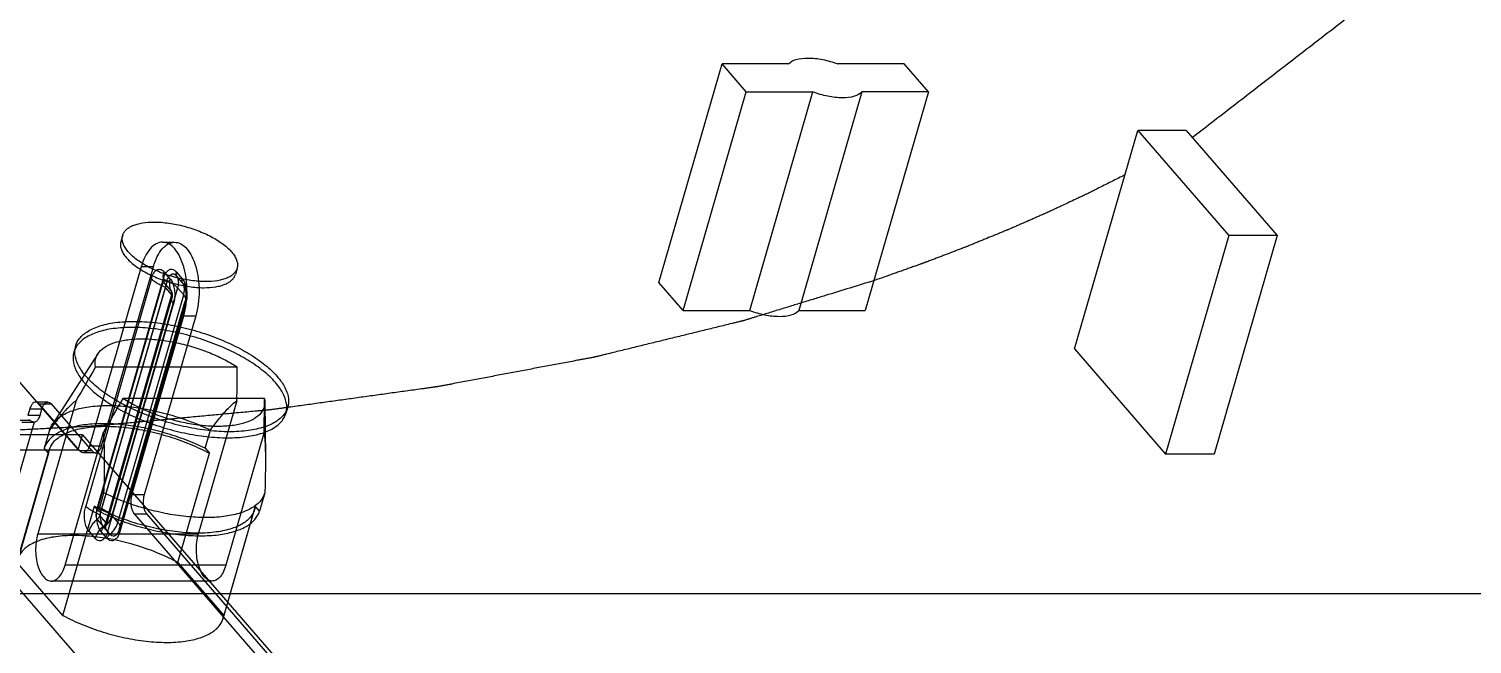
# Model space of a CAD drawing. Header units: millimetres. Extents: x -1 to 407, y -1 to 283.
# Drawn here: x 208.72 to 213.87, y 181.52 to 183.71 of the extents above; entities that cross this region are included whole.
import ezdxf

# ---------------------------------------------------------------- set-up
doc = ezdxf.new("R2010")
doc.units = ezdxf.units.MM
doc.header["$LTSCALE"] = 23.1
doc.layers.get('0').update_dxf_attribs({"linetype": 'CONTINUOUS'})
for name, color, linetype in [('001-PCB', 7, 'CONTINUOUS'), ('_404834', 7, 'CONTINUOUS'), ('_439954', 7, 'CONTINUOUS')]:
    doc.layers.add(name, color=color, linetype=linetype)

msp = doc.modelspace()

# ---------------------------------------------------------------- linework, layer by layer
at = {"color": 6, "linetype": 'Continuous'}
for p, q in [((209.1937, 182.9492), (209.237, 182.9492)), ((209.118, 182.8617), (208.9336, 182.223)), ((208.9769, 182.223), (209.1613, 182.8617)), ((209.1613, 182.8617), (209.118, 182.8617)), ((209.1543, 182.8198), (208.9199, 182.0079)), ((208.9632, 182.0079), (209.1976, 182.8198)), ((209.2101, 182.8115), (208.9758, 181.9996)), ((209.2211, 182.819), (209.1995, 182.844)), ((209.2428, 182.844), (209.2644, 182.819)), ((209.2657, 182.8046), (209.244, 182.8296)), ((209.192, 182.7949), (208.9576, 181.983)), ((208.9702, 181.9748), (209.2046, 182.7867)), ((209.2262, 182.7617), (208.9918, 181.9498)), ((208.9942, 181.9428), (209.2286, 182.7547)), ((209.2479, 182.7867), (209.0135, 181.9748)), ((209.0351, 181.9498), (209.2695, 182.7617)), ((209.2249, 182.776), (209.2033, 182.801)), ((209.2046, 182.7867), (209.2262, 182.7617)), ((209.2695, 182.7617), (209.2479, 182.7867)), ((208.9917, 181.9375), (209.2261, 182.7494)), ((208.9936, 181.9415), (209.228, 182.7534)), ((208.9988, 181.9167), (209.2332, 182.7286)), ((209.0398, 181.9236), (209.2741, 182.7355)), ((209.0404, 181.925), (209.2748, 182.7369)), ((209.2765, 182.7286), (209.0421, 181.9167)), ((209.0422, 181.929), (209.2766, 182.7409)), ((208.5085, 182.6518), (208.8928, 182.208)), ((209.0851, 182.048), (209.2695, 182.6867)), ((209.3128, 182.6867), (209.1284, 182.048)), ((209.2695, 182.6867), (209.3128, 182.6867)), ((208.9634, 182.551), (208.8001, 182.2983)), ((208.8842, 182.5791), (208.878, 182.5575)), ((208.9551, 182.5045), (209.46, 182.5045)), ((208.7202, 182.3539), (208.714, 182.3322)), ((208.7635, 182.3539), (208.7202, 182.3539)), ((208.7852, 182.3789), (208.7419, 182.3789)), ((208.886, 182.3844), (208.7488, 181.9091)), ((208.8994, 182.2047), (208.7544, 182.3722)), ((208.7544, 182.3722), (208.7977, 182.3722)), ((208.7573, 182.3322), (208.7635, 182.3539)), ((208.9427, 182.2047), (208.7977, 182.3722)), ((209.5575, 182.392), (209.0525, 182.392)), ((209.3225, 181.9091), (209.4598, 182.3844)), ((209.5588, 182.3791), (209.5611, 182.1821)), ((209.6408, 182.3607), (209.6346, 182.3391)), ((208.7356, 182.3072), (208.4433, 181.2947)), ((208.675, 182.3139), (208.7204, 182.3139)), ((208.6923, 182.3072), (208.7356, 182.3072)), ((208.714, 182.3322), (208.7573, 182.3322)), ((208.7204, 182.3139), (208.7174, 182.3161)), ((208.2048, 182.2621), (208.9084, 181.4496)), ((208.9084, 182.2621), (208.2048, 182.2621)), ((208.7911, 182.2789), (208.7723, 182.214)), ((208.8462, 181.7966), (208.9834, 182.2719)), ((208.8928, 182.208), (208.9084, 182.2621)), ((208.9084, 182.2621), (209.6121, 181.4496)), ((209.346, 182.214), (209.3648, 182.2789)), ((209.5572, 182.2719), (209.42, 181.7966)), ((208.5139, 182.208), (208.8928, 182.208)), ((208.7877, 182.1962), (208.6752, 181.8065)), ((208.6775, 181.8179), (208.79, 182.2076)), ((208.7877, 182.1962), (208.7723, 182.214)), ((208.9427, 182.2047), (208.8994, 182.2047)), ((208.9552, 182.198), (208.9119, 182.198)), ((208.9336, 182.223), (208.9769, 182.223)), ((209.2489, 181.8065), (209.3614, 182.1962)), ((209.346, 182.214), (209.3614, 182.1962)), ((208.9665, 181.9897), (208.9852, 182.0547)), ((209.1284, 182.048), (209.0851, 182.048)), ((209.559, 182.0547), (209.5402, 181.9897)), ((208.8386, 181.6178), (208.9511, 182.0075)), ((208.9665, 181.9897), (208.9511, 182.0075)), ((209.4101, 181.6064), (209.5226, 181.9961)), ((209.5249, 182.0075), (209.4124, 181.6178)), ((209.5402, 181.9897), (209.5249, 182.0075)), ((208.9606, 181.9605), (208.9823, 181.9355)), ((208.9918, 181.9498), (208.9702, 181.9748)), ((208.9849, 181.9318), (209.0065, 181.9068)), ((209.0135, 181.9748), (209.0351, 181.9498)), ((209.9235, 181.0222), (209.0943, 181.9797)), ((209.0943, 181.9797), (209.1376, 181.9797)), ((209.9668, 181.0222), (209.1376, 181.9797)), ((208.7488, 181.9091), (209.3225, 181.9091)), ((208.932, 181.9175), (208.9537, 181.8925)), ((208.997, 181.8925), (208.9753, 181.9175)), ((208.8386, 181.6178), (208.6752, 181.8065)), ((209.42, 181.7966), (208.8462, 181.7966)), ((209.2489, 181.8065), (209.4124, 181.6178)), ((209.3713, 181.7404), (208.7975, 181.7404))]:
    msp.add_line(p, q, dxfattribs=at)
msp.add_lwpolyline([(208.9918, 181.9373), (208.9914, 181.9364), (208.9914, 181.9364), (208.9917, 181.9375)], dxfattribs=at)
for centre, radius, start, end in [((209.2046, 182.7617), 0.025, 343.8178, 30.0289), ((209.2046, 182.7617), 0.075, 343.8178, 30.0289), ((247.3974, 160.3206), 44.384, 150.01207, 150.19089), ((181.6248, 182.5101), 27.8352, 359.74124, 359.98843), ((246.0676, 161.0287), 42.7377, 150.00862, 150.19433), ((180.6322, 182.4002), 28.9252, 359.7459, 359.98377), ((208.9702, 181.9498), 0.075, 329.9971, 343.8986)]:
    msp.add_arc(centre, radius, start, end, dxfattribs=at)
for points, knots in [([(209.2695, 182.6867), (209.2735, 182.7005), (209.2794, 182.7296), (209.2822, 182.7743), (209.2793, 182.8189), (209.271, 182.8604), (209.2577, 182.8964), (209.2402, 182.9248), (209.219, 182.9439), (209.1944, 182.9514), (209.1694, 182.9446), (209.1479, 182.9255), (209.13, 182.897), (209.1216, 182.8742), (209.118, 182.8617)], [0, 0, 0, 0, 0.102253, 0.209853, 0.317041, 0.418204, 0.509773, 0.588057, 0.652718, 0.708057, 0.763259, 0.828366, 0.907619, 1, 1, 1, 1]), ([(209.1613, 182.8617), (209.1649, 182.8741), (209.1733, 182.8968), (209.1909, 182.9252), (209.2122, 182.9442), (209.2369, 182.9514), (209.2616, 182.9444), (209.2829, 182.9255), (209.3005, 182.8974), (209.314, 182.8615), (209.3225, 182.8198), (209.3255, 182.7749), (209.3227, 182.7299), (209.3168, 182.7006), (209.3128, 182.6867)], [0, 0, 0, 0, 0.092066, 0.170694, 0.235368, 0.290333, 0.345478, 0.409811, 0.487603, 0.578848, 0.680489, 0.788721, 0.897362, 1, 1, 1, 1]), ([(209.1543, 182.8198), (209.1559, 182.8253), (209.1597, 182.8352), (209.1681, 182.8471), (209.1788, 182.8536), (209.1908, 182.8522), (209.1968, 182.847), (209.1995, 182.844)], [0, 0, 0, 0, 0.265761, 0.482512, 0.655126, 0.813504, 1, 1, 1, 1]), ([(209.1543, 182.8198), (209.1571, 182.8165), (209.1642, 182.8101), (209.177, 182.8018), (209.1867, 182.7971), (209.192, 182.7949)], [0, 0, 0, 0, 0.28777, 0.624503, 1, 1, 1, 1]), ([(209.2033, 182.801), (209.2009, 182.805), (209.1974, 182.8139), (209.1962, 182.8288), (209.198, 182.8389), (209.1995, 182.844)], [0, 0, 0, 0, 0.311911, 0.642813, 1, 1, 1, 1]), ([(209.1976, 182.8198), (209.1992, 182.8253), (209.203, 182.8353), (209.2115, 182.8471), (209.2223, 182.8537), (209.2343, 182.8522), (209.2401, 182.847), (209.2428, 182.844)], [0, 0, 0, 0, 0.266314, 0.484342, 0.658043, 0.816388, 1, 1, 1, 1]), ([(209.2101, 182.8115), (209.2084, 182.8122), (209.2052, 182.8138), (209.2009, 182.8165), (209.1985, 182.8186), (209.1976, 182.8198)], [0, 0, 0, 0, 0.372164, 0.709293, 1, 1, 1, 1]), ([(209.2101, 182.8115), (209.2114, 182.8157), (209.2143, 182.8232), (209.2206, 182.832), (209.2285, 182.8368), (209.2375, 182.8359), (209.242, 182.832), (209.244, 182.8296)], [0, 0, 0, 0, 0.270559, 0.484399, 0.653537, 0.810208, 1, 1, 1, 1]), ([(209.2479, 182.7867), (209.245, 182.79), (209.2379, 182.7964), (209.2251, 182.8046), (209.2154, 182.8093), (209.2101, 182.8115)], [0, 0, 0, 0, 0.289332, 0.62681, 1, 1, 1, 1]), ([(209.2211, 182.819), (209.2197, 182.8139), (209.2179, 182.8039), (209.219, 182.789), (209.2226, 182.78), (209.2249, 182.776)], [0, 0, 0, 0, 0.353987, 0.685098, 1, 1, 1, 1]), ([(209.2211, 182.819), (209.2245, 182.8151), (209.2301, 182.8052), (209.2355, 182.7881), (209.238, 182.7685), (209.2375, 182.7482), (209.235, 182.7349), (209.2332, 182.7286)], [0, 0, 0, 0, 0.163304, 0.357047, 0.570769, 0.790178, 1, 1, 1, 1]), ([(209.2428, 182.844), (209.2423, 182.8423), (209.2417, 182.8388), (209.2421, 182.8339), (209.2433, 182.8309), (209.244, 182.8296)], [0, 0, 0, 0, 0.360705, 0.697725, 1, 1, 1, 1]), ([(209.244, 182.8296), (209.2464, 182.8257), (209.2499, 182.8167), (209.2511, 182.8018), (209.2493, 182.7917), (209.2479, 182.7867)], [0, 0, 0, 0, 0.312844, 0.644317, 1, 1, 1, 1]), ([(209.2657, 182.8046), (209.2649, 182.806), (209.2637, 182.809), (209.2633, 182.8139), (209.2639, 182.8173), (209.2644, 182.819)], [0, 0, 0, 0, 0.311907, 0.642811, 1, 1, 1, 1]), ([(209.2644, 182.819), (209.2678, 182.8151), (209.2735, 182.8052), (209.2788, 182.7878), (209.2813, 182.7681), (209.2808, 182.748), (209.2783, 182.7348), (209.2765, 182.7286)], [0, 0, 0, 0, 0.163738, 0.359216, 0.57506, 0.794227, 1, 1, 1, 1]), ([(209.2033, 182.801), (209.2025, 182.8019), (209.2005, 182.8035), (209.1966, 182.8029), (209.1937, 182.7996), (209.1925, 182.7967), (209.192, 182.7949)], [0, 0, 0, 0, 0.227127, 0.420496, 0.663483, 1, 1, 1, 1]), ([(209.192, 182.7949), (209.1937, 182.7942), (209.197, 182.7927), (209.2012, 182.7899), (209.2036, 182.7878), (209.2046, 182.7867)], [0, 0, 0, 0, 0.3732, 0.710673, 1, 1, 1, 1]), ([(209.2046, 182.7867), (209.205, 182.7884), (209.2056, 182.7917), (209.2052, 182.7967), (209.2041, 182.7997), (209.2033, 182.801)], [0, 0, 0, 0, 0.355679, 0.687147, 1, 1, 1, 1]), ([(209.2249, 182.776), (209.2257, 182.7747), (209.2269, 182.7717), (209.2273, 182.7667), (209.2267, 182.7634), (209.2262, 182.7617)], [0, 0, 0, 0, 0.311912, 0.642814, 1, 1, 1, 1]), ([(209.228, 182.7534), (209.2285, 182.7554), (209.2292, 182.7596), (209.229, 182.7658), (209.2277, 182.7715), (209.226, 182.7748), (209.2249, 182.776)], [0, 0, 0, 0, 0.260487, 0.536429, 0.792428, 1, 1, 1, 1]), ([(209.2261, 182.7494), (209.2265, 182.7509), (209.2273, 182.7545), (209.2275, 182.7612), (209.2282, 182.7655), (209.2251, 182.7761), (209.2262, 182.7742)], [0, 0, 0, 0, 0.181244, 0.451923, 0.73493, 1, 1, 1, 1]), ([(209.2262, 182.7617), (209.227, 182.7608), (209.2288, 182.7584), (209.2289, 182.7549), (209.228, 182.7534)], [0, 0, 0, 0, 0.402977, 1, 1, 1, 1]), ([(209.2657, 182.8046), (209.2682, 182.8017), (209.2725, 182.7943), (209.2765, 182.7813), (209.2784, 182.7666), (209.2779, 182.7515), (209.2761, 182.7416), (209.2748, 182.7369)], [0, 0, 0, 0, 0.164142, 0.359277, 0.573958, 0.79282, 1, 1, 1, 1]), ([(209.2695, 182.7617), (209.271, 182.7667), (209.2727, 182.7767), (209.2716, 182.7916), (209.268, 182.8006), (209.2657, 182.8046)], [0, 0, 0, 0, 0.353986, 0.685096, 1, 1, 1, 1]), ([(209.2748, 182.7369), (209.2762, 182.739), (209.278, 182.7446), (209.2756, 182.7537), (209.2719, 182.759), (209.2695, 182.7617)], [0, 0, 0, 0, 0.287661, 0.60527, 1, 1, 1, 1]), ([(209.2696, 182.7991), (209.27, 182.7983), (209.2723, 182.7938), (209.2756, 182.7838), (209.2778, 182.7684), (209.2776, 182.7517), (209.2756, 182.7406), (209.2741, 182.7355)], [0, 0, 0, 0, 0.04152, 0.232181, 0.484272, 0.756144, 1, 1, 1, 1]), ([(209.228, 182.7534), (209.2265, 182.7512), (209.2247, 182.7457), (209.2271, 182.7367), (209.2309, 182.7313), (209.2332, 182.7286)], [0, 0, 0, 0, 0.28672, 0.603588, 1, 1, 1, 1]), ([(209.2765, 182.7286), (209.2757, 182.7295), (209.2739, 182.7319), (209.2738, 182.7354), (209.2748, 182.7369)], [0, 0, 0, 0, 0.408174, 1, 1, 1, 1]), ([(209.433, 182.273), (209.4081, 182.273), (209.3565, 182.2762), (209.2785, 182.289), (209.1999, 182.3094), (209.1241, 182.3365), (209.054, 182.3691), (208.9927, 182.4061), (208.9426, 182.4457), (208.906, 182.4864), (208.884, 182.5272), (208.8786, 182.5676), (208.8931, 182.6042), (208.9248, 182.6324), (208.9701, 182.6524), (209.0273, 182.6644), (209.0695, 182.6668), (209.092, 182.6668)], [0, 0, 0, 0, 0.081336, 0.168196, 0.257507, 0.345603, 0.430591, 0.509203, 0.578801, 0.637966, 0.686839, 0.727899, 0.766717, 0.810004, 0.862841, 0.926441, 1, 1, 1, 1]), ([(209.092, 182.6668), (209.1169, 182.6668), (209.1685, 182.6636), (209.2465, 182.6508), (209.3251, 182.6304), (209.4009, 182.6034), (209.471, 182.5707), (209.5324, 182.5338), (209.5824, 182.4941), (209.619, 182.4534), (209.6411, 182.4127), (209.6464, 182.3722), (209.6319, 182.3356), (209.6002, 182.3074), (209.555, 182.2874), (209.4977, 182.2754), (209.4556, 182.273), (209.433, 182.273)], [0, 0, 0, 0, 0.081336, 0.168196, 0.257507, 0.345603, 0.430591, 0.509203, 0.578801, 0.637966, 0.686839, 0.727899, 0.766717, 0.810004, 0.862841, 0.926441, 1, 1, 1, 1]), ([(209.0858, 182.6451), (209.0633, 182.6451), (209.0214, 182.6428), (208.9643, 182.6309), (208.9192, 182.6111), (208.8873, 182.5831), (208.8725, 182.5467), (208.8775, 182.5061), (208.8993, 182.4653), (208.9358, 182.4246), (208.9855, 182.385), (209.0466, 182.3481), (209.1165, 182.3153), (209.1925, 182.2881), (209.2714, 182.2675), (209.3498, 182.2546), (209.4017, 182.2514), (209.4268, 182.2514)], [0, 0, 0, 0, 0.073237, 0.136536, 0.189232, 0.232519, 0.271395, 0.312494, 0.361347, 0.420376, 0.489677, 0.567908, 0.652728, 0.741051, 0.83085, 0.918266, 1, 1, 1, 1]), ([(208.9551, 182.5045), (208.9533, 182.5136), (208.953, 182.5329), (208.967, 182.5593), (208.9926, 182.5796), (209.0279, 182.5941), (209.0718, 182.6028), (209.1038, 182.6045), (209.1209, 182.6045)], [0, 0, 0, 0, 0.126892, 0.251563, 0.393417, 0.564013, 0.766806, 1, 1, 1, 1]), ([(209.4268, 182.2514), (209.4492, 182.2514), (209.4911, 182.2537), (209.5482, 182.2656), (209.5934, 182.2854), (209.6252, 182.3134), (209.6401, 182.3499), (209.635, 182.3904), (209.6132, 182.4312), (209.5767, 182.4719), (209.527, 182.5115), (209.4659, 182.5484), (209.396, 182.5812), (209.32, 182.6084), (209.2411, 182.629), (209.1627, 182.6419), (209.1108, 182.6451), (209.0858, 182.6451)], [0, 0, 0, 0, 0.073237, 0.136536, 0.189232, 0.232519, 0.271395, 0.312494, 0.361347, 0.420376, 0.489677, 0.567908, 0.652728, 0.741051, 0.83085, 0.918266, 1, 1, 1, 1]), ([(209.1209, 182.6045), (209.1399, 182.6045), (209.179, 182.6022), (209.2381, 182.5929), (209.298, 182.578), (209.3562, 182.5581), (209.4106, 182.5339), (209.4444, 182.5147), (209.46, 182.5045)], [0, 0, 0, 0, 0.158674, 0.327607, 0.501614, 0.675247, 0.843081, 1, 1, 1, 1]), ([(208.7544, 182.3722), (208.7524, 182.3745), (208.7479, 182.3784), (208.7388, 182.3795), (208.7307, 182.3745), (208.7243, 182.3656), (208.7214, 182.3581), (208.7202, 182.3539)], [0, 0, 0, 0, 0.186516, 0.344902, 0.517523, 0.734269, 1, 1, 1, 1]), ([(208.7635, 182.3539), (208.7647, 182.3581), (208.7676, 182.3656), (208.774, 182.3745), (208.7821, 182.3795), (208.7912, 182.3784), (208.7957, 182.3745), (208.7977, 182.3722)], [0, 0, 0, 0, 0.265761, 0.482512, 0.655126, 0.813504, 1, 1, 1, 1]), ([(208.886, 182.3844), (208.8751, 182.3764), (208.8534, 182.3564), (208.8223, 182.3204), (208.8017, 182.2935), (208.7911, 182.2789)], [0, 0, 0, 0, 0.285289, 0.619668, 1, 1, 1, 1]), ([(208.7911, 182.2789), (208.7944, 182.2899), (208.8075, 182.3119), (208.8406, 182.3365), (208.8854, 182.3541), (208.9404, 182.3647), (208.9805, 182.3668), (209.0018, 182.3668)], [0, 0, 0, 0, 0.142927, 0.30687, 0.503274, 0.735138, 1, 1, 1, 1]), ([(209.0018, 182.3668), (209.0253, 182.3668), (209.0739, 182.364), (209.1476, 182.3527), (209.2224, 182.3345), (209.2954, 182.3102), (209.3423, 182.29), (209.3648, 182.2789)], [0, 0, 0, 0, 0.187499, 0.387338, 0.593585, 0.799916, 1, 1, 1, 1]), ([(209.3916, 182.292), (209.3727, 182.292), (209.3336, 182.2943), (209.2744, 182.3036), (209.2145, 182.3185), (209.1563, 182.3385), (209.1019, 182.3626), (209.0682, 182.3818), (209.0525, 182.392)], [0, 0, 0, 0, 0.158674, 0.327607, 0.501614, 0.675247, 0.843081, 1, 1, 1, 1]), ([(209.3648, 182.2789), (209.3755, 182.2935), (209.3961, 182.3204), (209.4271, 182.3564), (209.4488, 182.3764), (209.4598, 182.3844)], [0, 0, 0, 0, 0.380332, 0.714711, 1, 1, 1, 1]), ([(209.5575, 182.392), (209.5593, 182.3829), (209.5595, 182.3637), (209.5456, 182.3372), (209.5199, 182.3169), (209.4846, 182.3024), (209.4407, 182.2937), (209.4087, 182.292), (209.3916, 182.292)], [0, 0, 0, 0, 0.126892, 0.251563, 0.393417, 0.564013, 0.766806, 1, 1, 1, 1]), ([(208.7356, 182.3072), (208.7341, 182.3072), (208.7306, 182.3079), (208.7255, 182.3103), (208.7221, 182.3126), (208.7204, 182.3139)], [0, 0, 0, 0, 0.279073, 0.609188, 1, 1, 1, 1]), ([(208.7356, 182.3072), (208.7386, 182.3072), (208.7455, 182.31), (208.7527, 182.3195), (208.7559, 182.3276), (208.7573, 182.3322)], [0, 0, 0, 0, 0.259181, 0.58763, 1, 1, 1, 1]), ([(208.9831, 182.3018), (208.9617, 182.3018), (208.9217, 182.2998), (208.8666, 182.2892), (208.8219, 182.2715), (208.7888, 182.247), (208.7757, 182.225), (208.7723, 182.214)], [0, 0, 0, 0, 0.264848, 0.496719, 0.693134, 0.857081, 1, 1, 1, 1]), ([(208.7877, 182.1962), (208.7891, 182.2078), (208.7984, 182.2317), (208.8292, 182.2592), (208.8731, 182.2785), (208.9285, 182.2902), (208.9693, 182.2925), (208.9912, 182.2925)], [0, 0, 0, 0, 0.143483, 0.303562, 0.497181, 0.729913, 1, 1, 1, 1]), ([(209.346, 182.214), (209.3235, 182.225), (209.2766, 182.2453), (209.2036, 182.2696), (209.1289, 182.2877), (209.0552, 182.299), (209.0066, 182.3018), (208.9831, 182.3018)], [0, 0, 0, 0, 0.200072, 0.406409, 0.612668, 0.812512, 1, 1, 1, 1]), ([(208.9912, 182.2925), (209.0155, 182.2925), (209.0657, 182.2893), (209.1416, 182.2768), (209.2181, 182.2569), (209.2921, 182.2304), (209.3391, 182.2083), (209.3614, 182.1962)], [0, 0, 0, 0, 0.188874, 0.390179, 0.597191, 0.802801, 1, 1, 1, 1]), ([(208.9852, 182.0547), (208.9862, 182.0809), (208.9876, 182.1313), (208.9876, 182.2037), (208.9854, 182.2499), (208.9834, 182.2719)], [0, 0, 0, 0, 0.362121, 0.695312, 1, 1, 1, 1]), ([(209.5572, 182.2719), (209.5591, 182.2499), (209.5613, 182.2037), (209.5613, 182.1313), (209.56, 182.0809), (209.559, 182.0547)], [0, 0, 0, 0, 0.304688, 0.637879, 1, 1, 1, 1]), ([(208.9336, 182.223), (208.9324, 182.2188), (208.9295, 182.2113), (208.9231, 182.2023), (208.915, 182.1974), (208.9059, 182.1984), (208.9015, 182.2024), (208.8994, 182.2047)], [0, 0, 0, 0, 0.265761, 0.482512, 0.655126, 0.813504, 1, 1, 1, 1]), ([(208.9427, 182.2047), (208.9448, 182.2024), (208.9492, 182.1984), (208.9583, 182.1974), (208.9664, 182.2023), (208.9728, 182.2113), (208.9757, 182.2188), (208.9769, 182.223)], [0, 0, 0, 0, 0.186516, 0.344902, 0.517523, 0.734269, 1, 1, 1, 1]), ([(209.3482, 181.9668), (209.3247, 181.9668), (209.2761, 181.9696), (209.2024, 181.9809), (209.1276, 181.9991), (209.0546, 182.0234), (209.0078, 182.0436), (208.9852, 182.0547)], [0, 0, 0, 0, 0.187499, 0.387338, 0.593585, 0.799916, 1, 1, 1, 1]), ([(209.0943, 181.9797), (209.0918, 181.9826), (209.0875, 181.9901), (209.0834, 182.003), (209.0815, 182.0179), (209.0819, 182.0331), (209.0838, 182.0432), (209.0851, 182.048)], [0, 0, 0, 0, 0.163304, 0.357047, 0.570769, 0.790178, 1, 1, 1, 1]), ([(209.1284, 182.048), (209.1271, 182.0432), (209.1252, 182.0331), (209.1248, 182.0179), (209.1267, 182.003), (209.1308, 181.9901), (209.1351, 181.9826), (209.1376, 181.9797)], [0, 0, 0, 0, 0.209849, 0.429272, 0.642992, 0.836718, 1, 1, 1, 1]), ([(209.559, 182.0547), (209.5556, 182.0437), (209.5425, 182.0217), (209.5094, 181.9971), (209.4647, 181.9795), (209.4096, 181.9689), (209.3695, 181.9668), (209.3482, 181.9668)], [0, 0, 0, 0, 0.142927, 0.30687, 0.503274, 0.735138, 1, 1, 1, 1]), ([(208.932, 181.9175), (208.9287, 181.9214), (208.923, 181.9312), (208.9176, 181.9484), (208.9151, 181.968), (208.9156, 181.9882), (208.9181, 182.0015), (208.9199, 182.0079)], [0, 0, 0, 0, 0.163304, 0.357047, 0.570769, 0.790178, 1, 1, 1, 1]), ([(208.9576, 181.983), (208.9524, 181.9852), (208.9427, 181.9899), (208.9299, 181.9981), (208.9228, 182.0045), (208.9199, 182.0079)], [0, 0, 0, 0, 0.372144, 0.709283, 1, 1, 1, 1]), ([(209.3213, 181.9112), (209.297, 181.9112), (209.2468, 181.9144), (209.1709, 181.9269), (209.0944, 181.9468), (209.0204, 181.9733), (208.9734, 181.9954), (208.9511, 182.0075)], [0, 0, 0, 0, 0.188874, 0.390179, 0.597191, 0.802801, 1, 1, 1, 1]), ([(208.9576, 181.983), (208.9571, 181.9811), (208.9564, 181.9769), (208.9566, 181.9707), (208.9579, 181.965), (208.9596, 181.9617), (208.9606, 181.9605)], [0, 0, 0, 0, 0.260485, 0.536427, 0.792423, 1, 1, 1, 1]), ([(208.9702, 181.9748), (208.9692, 181.9759), (208.9669, 181.978), (208.9626, 181.9808), (208.9594, 181.9823), (208.9576, 181.983)], [0, 0, 0, 0, 0.289193, 0.626681, 1, 1, 1, 1]), ([(208.9753, 181.9175), (208.9719, 181.9214), (208.9662, 181.9313), (208.9609, 181.9486), (208.9584, 181.9683), (208.9589, 181.9885), (208.9614, 182.0017), (208.9632, 182.0079)], [0, 0, 0, 0, 0.163738, 0.359216, 0.57506, 0.794227, 1, 1, 1, 1]), ([(208.9632, 182.0079), (208.9642, 182.0068), (208.9665, 182.0046), (208.9708, 182.0019), (208.974, 182.0003), (208.9758, 181.9996)], [0, 0, 0, 0, 0.287772, 0.624508, 1, 1, 1, 1]), ([(208.9665, 181.9897), (208.9891, 181.9786), (209.036, 181.9584), (209.1091, 181.9341), (209.1838, 181.9159), (209.2574, 181.9047), (209.306, 181.9018), (209.3295, 181.9018)], [0, 0, 0, 0, 0.200663, 0.40686, 0.612964, 0.812652, 1, 1, 1, 1]), ([(208.9849, 181.9318), (208.9823, 181.9347), (208.978, 181.9422), (208.9741, 181.9551), (208.9722, 181.9699), (208.9726, 181.985), (208.9744, 181.9949), (208.9758, 181.9996)], [0, 0, 0, 0, 0.164145, 0.359279, 0.573959, 0.792822, 1, 1, 1, 1]), ([(208.9758, 181.9996), (208.981, 181.9974), (208.9907, 181.9927), (209.0035, 181.9845), (209.0106, 181.9781), (209.0135, 181.9748)], [0, 0, 0, 0, 0.37332, 0.710807, 1, 1, 1, 1]), ([(209.5249, 182.0075), (209.5235, 181.9959), (209.5141, 181.972), (209.4833, 181.9445), (209.4394, 181.9252), (209.384, 181.9135), (209.3432, 181.9112), (209.3213, 181.9112)], [0, 0, 0, 0, 0.143483, 0.303562, 0.497181, 0.729913, 1, 1, 1, 1]), ([(209.3295, 181.9018), (209.3508, 181.9018), (209.3908, 181.9039), (209.4458, 181.9145), (209.4905, 181.9321), (209.5237, 181.9567), (209.5369, 181.9787), (209.5402, 181.9897)], [0, 0, 0, 0, 0.264662, 0.496402, 0.692741, 0.856644, 1, 1, 1, 1]), ([(208.932, 181.9175), (208.9335, 181.9228), (208.938, 181.9335), (208.9477, 181.948), (208.9561, 181.9565), (208.9606, 181.9605)], [0, 0, 0, 0, 0.319096, 0.654252, 1, 1, 1, 1]), ([(208.9823, 181.9355), (208.9778, 181.9316), (208.9694, 181.9231), (208.9597, 181.9086), (208.9552, 181.8979), (208.9537, 181.8925)], [0, 0, 0, 0, 0.342557, 0.677827, 1, 1, 1, 1]), ([(208.9606, 181.9605), (208.9622, 181.9618), (208.9649, 181.9646), (208.9682, 181.9694), (208.9697, 181.973), (208.9702, 181.9748)], [0, 0, 0, 0, 0.342558, 0.677827, 1, 1, 1, 1]), ([(208.9849, 181.9318), (208.9833, 181.9305), (208.9806, 181.9277), (208.9773, 181.9229), (208.9758, 181.9193), (208.9753, 181.9175)], [0, 0, 0, 0, 0.342552, 0.677825, 1, 1, 1, 1]), ([(208.9918, 181.9498), (208.9913, 181.948), (208.9898, 181.9444), (208.9866, 181.9396), (208.9838, 181.9368), (208.9823, 181.9355)], [0, 0, 0, 0, 0.320583, 0.656325, 1, 1, 1, 1]), ([(208.9823, 181.9355), (208.9831, 181.9345), (208.985, 181.9329), (208.9891, 181.9335), (208.9919, 181.9369), (208.9931, 181.9398), (208.9936, 181.9415)], [0, 0, 0, 0, 0.22423, 0.424544, 0.676054, 1, 1, 1, 1]), ([(209.0135, 181.9748), (209.0119, 181.9694), (209.0075, 181.9588), (208.9978, 181.9443), (208.9894, 181.9357), (208.9849, 181.9318)], [0, 0, 0, 0, 0.319095, 0.65425, 1, 1, 1, 1]), ([(208.9988, 181.9167), (208.9965, 181.9194), (208.9927, 181.9247), (208.9904, 181.9338), (208.9921, 181.9393), (208.9936, 181.9415)], [0, 0, 0, 0, 0.393159, 0.710599, 1, 1, 1, 1]), ([(208.9942, 181.9428), (208.9938, 181.9413), (208.9932, 181.9393), (208.992, 181.9377), (208.9917, 181.9374)], [0, 0, 0, 0, 0.82348, 1, 1, 1, 1]), ([(208.9936, 181.9415), (208.9946, 181.943), (208.9944, 181.9465), (208.9926, 181.9489), (208.9918, 181.9498)], [0, 0, 0, 0, 0.595362, 1, 1, 1, 1]), ([(209.0065, 181.9068), (209.0111, 181.9107), (209.0194, 181.9192), (209.0292, 181.9338), (209.0336, 181.9444), (209.0351, 181.9498)], [0, 0, 0, 0, 0.343676, 0.679418, 1, 1, 1, 1]), ([(209.0351, 181.9498), (209.0375, 181.9471), (209.0412, 181.9418), (209.0436, 181.9327), (209.0418, 181.9272), (209.0404, 181.925)], [0, 0, 0, 0, 0.393158, 0.710598, 1, 1, 1, 1]), ([(208.8787, 181.9028), (208.8568, 181.9028), (208.816, 181.9005), (208.7606, 181.8888), (208.7167, 181.8694), (208.6859, 181.842), (208.6766, 181.818), (208.6752, 181.8065)], [0, 0, 0, 0, 0.270101, 0.502837, 0.696453, 0.856525, 1, 1, 1, 1]), ([(208.7488, 181.9091), (208.746, 181.8994), (208.742, 181.8789), (208.7406, 181.8476), (208.7435, 181.8168), (208.7504, 181.7888), (208.7609, 181.7655), (208.7745, 181.7485), (208.7911, 181.7393), (208.8093, 181.7411), (208.825, 181.753), (208.8378, 181.7722), (208.8437, 181.7879), (208.8462, 181.7966)], [0, 0, 0, 0, 0.112048, 0.229484, 0.344916, 0.452483, 0.547151, 0.625149, 0.688915, 0.747899, 0.815555, 0.899688, 1, 1, 1, 1]), ([(209.2489, 181.8065), (209.2266, 181.8186), (209.1796, 181.8406), (209.1056, 181.8672), (209.0291, 181.8871), (208.9532, 181.8996), (208.903, 181.9028), (208.8787, 181.9028)], [0, 0, 0, 0, 0.19721, 0.402826, 0.609838, 0.811137, 1, 1, 1, 1]), ([(208.9988, 181.9167), (208.9972, 181.9111), (208.9934, 181.9012), (208.985, 181.8894), (208.9743, 181.8829), (208.9623, 181.8843), (208.9563, 181.8894), (208.9537, 181.8925)], [0, 0, 0, 0, 0.265761, 0.482512, 0.655126, 0.813504, 1, 1, 1, 1]), ([(209.0421, 181.9167), (209.0405, 181.9111), (209.0367, 181.9012), (209.0282, 181.8893), (209.0174, 181.8828), (209.0054, 181.8843), (208.9996, 181.8895), (208.997, 181.8925)], [0, 0, 0, 0, 0.266314, 0.484342, 0.658043, 0.816388, 1, 1, 1, 1]), ([(208.997, 181.8925), (208.9975, 181.8943), (208.999, 181.8979), (209.0023, 181.9028), (209.005, 181.9056), (209.0065, 181.9068)], [0, 0, 0, 0, 0.325566, 0.667766, 1, 1, 1, 1]), ([(209.0404, 181.925), (209.0392, 181.9208), (209.0363, 181.9133), (209.03, 181.9044), (209.0218, 181.8996), (209.0129, 181.9007), (209.0085, 181.9045), (209.0065, 181.9068)], [0, 0, 0, 0, 0.266895, 0.484578, 0.657388, 0.815501, 1, 1, 1, 1]), ([(209.0404, 181.925), (209.0394, 181.9235), (209.0396, 181.92), (209.0413, 181.9176), (209.0421, 181.9167)], [0, 0, 0, 0, 0.595359, 1, 1, 1, 1]), ([(209.42, 181.7966), (209.4175, 181.7879), (209.4116, 181.7723), (209.3989, 181.7532), (209.3834, 181.7413), (209.3653, 181.7392), (209.3486, 181.7481), (209.335, 181.7649), (209.3244, 181.7881), (209.3173, 181.8161), (209.3143, 181.8471), (209.3157, 181.8787), (209.3197, 181.8993), (209.3225, 181.9091)], [0, 0, 0, 0, 0.099917, 0.183374, 0.250627, 0.309389, 0.372896, 0.450427, 0.54457, 0.652356, 0.76883, 0.887458, 1, 1, 1, 1]), ([(208.8386, 181.6178), (208.8609, 181.6057), (208.9079, 181.5836), (208.9819, 181.5571), (209.0584, 181.5372), (209.1343, 181.5247), (209.1845, 181.5215), (209.2088, 181.5215)], [0, 0, 0, 0, 0.19721, 0.402826, 0.609838, 0.811137, 1, 1, 1, 1]), ([(209.2088, 181.5215), (209.2307, 181.5215), (209.2715, 181.5238), (209.3269, 181.5355), (209.3708, 181.5548), (209.4016, 181.5823), (209.411, 181.6062), (209.4124, 181.6178)], [0, 0, 0, 0, 0.270101, 0.502837, 0.696453, 0.856525, 1, 1, 1, 1])]:
    msp.add_open_spline(points, degree=3, knots=knots, dxfattribs=at)
msp.add_open_spline([(209.0398, 181.9236), (209.0386, 181.9197), (209.0392, 181.9162), (209.0352, 181.9123)], degree=3, dxfattribs=at)
at = {"layer": '001-PCB', "color": 7, "linetype": 'Continuous'}
msp.add_line((189.8132, 181.696), (226.6193, 181.696), dxfattribs=at)
at = {"layer": '001-PCB', "color": 4, "linetype": 'Continuous'}
for points, knots in [([(213.1483, 188.501), (213.1936, 188.4386), (213.2617, 188.3449), (213.3525, 188.22), (213.4206, 188.1263), (213.4886, 188.0326), (213.5567, 187.939), (213.6134, 187.8609), (213.6588, 187.7984), (213.6929, 187.7516), (213.7269, 187.7048), (213.7553, 187.6657), (213.778, 187.6345), (213.795, 187.6111), (213.812, 187.5877), (213.8262, 187.5681), (213.8375, 187.5525), (213.846, 187.5408), (213.8531, 187.5311), (213.8588, 187.5233), (213.863, 187.5174), (213.8666, 187.5125), (213.8694, 187.5086), (213.8712, 187.5062), (213.8726, 187.5042), (213.8735, 187.503), (213.8741, 187.5022), (213.8745, 187.5017), (213.8746, 187.5012), (213.8749, 187.5006), (213.8753, 187.4996), (213.8759, 187.4984), (213.8767, 187.4964), (213.8778, 187.494), (213.8791, 187.4911), (213.8808, 187.4872), (213.8837, 187.4804), (213.888, 187.4707), (213.8931, 187.4591), (213.8982, 187.4474), (213.9033, 187.4358), (213.9101, 187.4202), (213.9186, 187.4008), (213.9321, 187.3697), (213.9491, 187.3309), (213.9695, 187.2843), (213.9899, 187.2377), (214.0103, 187.1911), (214.0307, 187.1445), (214.0578, 187.0823), (214.0918, 187.0047), (214.1258, 186.927), (214.153, 186.8649), (214.1734, 186.8183), (214.1937, 186.7716), (214.2141, 186.725), (214.2311, 186.6862), (214.2447, 186.6551), (214.2549, 186.6318), (214.2651, 186.6085), (214.2736, 186.5891), (214.2804, 186.5736), (214.2855, 186.5619), (214.2906, 186.5503), (214.2948, 186.5406), (214.2982, 186.5328), (214.3008, 186.527), (214.3029, 186.5221), (214.3046, 186.5182), (214.3059, 186.5153), (214.3069, 186.5129), (214.3078, 186.5109), (214.3083, 186.5097), (214.3087, 186.5088), (214.309, 186.5082), (214.3092, 186.5077), (214.3093, 186.5072), (214.3094, 186.5064), (214.3095, 186.5053), (214.3098, 186.5035), (214.31, 186.5013), (214.3105, 186.4977), (214.311, 186.4932), (214.3117, 186.4878), (214.3124, 186.4824), (214.313, 186.477), (214.3139, 186.4698), (214.315, 186.4608), (214.3168, 186.4464), (214.319, 186.4284), (214.3217, 186.4068), (214.3244, 186.3852), (214.3271, 186.3636), (214.3297, 186.342), (214.3333, 186.3132), (214.3377, 186.2772), (214.3431, 186.234), (214.3502, 186.1764), (214.3591, 186.1044), (214.3698, 186.018), (214.3787, 185.9461), (214.3858, 185.8885), (214.3912, 185.8453), (214.3965, 185.8021), (214.401, 185.7661), (214.4045, 185.7373), (214.4072, 185.7157), (214.4099, 185.6941), (214.4125, 185.6725), (214.4147, 185.6545), (214.4165, 185.6401), (214.4179, 185.6293), (214.419, 185.6203), (214.4199, 185.6131), (214.4205, 185.6077), (214.4212, 185.6023), (214.4218, 185.5978), (214.4222, 185.5942), (214.4225, 185.592), (214.4227, 185.5902), (214.4229, 185.5888), (214.423, 185.5877), (214.4231, 185.5869), (214.4232, 185.5865), (214.4232, 185.5861), (214.4231, 185.5858), (214.423, 185.5854), (214.4229, 185.5847), (214.4226, 185.5836), (214.4223, 185.5823), (214.4219, 185.5806), (214.4214, 185.5785), (214.4206, 185.5752), (214.4196, 185.5709), (214.4184, 185.5659), (214.4172, 185.5608), (214.4156, 185.5541), (214.4136, 185.5456), (214.4112, 185.5355), (214.408, 185.522), (214.404, 185.5051), (214.3992, 185.4849), (214.3944, 185.4647), (214.3896, 185.4444), (214.3832, 185.4174), (214.3751, 185.3837), (214.3655, 185.3432), (214.3559, 185.3027), (214.3431, 185.2487), (214.3271, 185.1812), (214.3078, 185.1002), (214.2918, 185.0327), (214.279, 184.9788), (214.2694, 184.9383), (214.2614, 184.9045), (214.255, 184.8775), (214.2502, 184.8573), (214.2454, 184.837), (214.2406, 184.8168), (214.2357, 184.7965), (214.2317, 184.7797), (214.2285, 184.7662), (214.2265, 184.7577), (214.2249, 184.751), (214.2237, 184.7459), (214.2225, 184.7409), (214.2213, 184.7358), (214.2203, 184.7316), (214.2195, 184.7282), (214.219, 184.7261), (214.2186, 184.7244), (214.2184, 184.7234), (214.2182, 184.7226), (214.2181, 184.7222), (214.2178, 184.7218), (214.2175, 184.7214), (214.217, 184.7206), (214.2163, 184.7197), (214.2153, 184.7182), (214.214, 184.7163), (214.2125, 184.7141), (214.2104, 184.7111), (214.2079, 184.7074), (214.2048, 184.7029), (214.2007, 184.697), (214.1956, 184.6895), (214.1894, 184.6806), (214.1833, 184.6717), (214.1751, 184.6598), (214.1648, 184.6449), (214.1526, 184.627), (214.1403, 184.6091), (214.1239, 184.5853), (214.1034, 184.5555), (214.0788, 184.5198), (214.0542, 184.4841), (214.0296, 184.4483), (213.9968, 184.4007), (213.9559, 184.3411), (213.9149, 184.2816), (213.8821, 184.2339), (213.8575, 184.1982), (213.8329, 184.1625), (213.8083, 184.1267), (213.7878, 184.0969), (213.7714, 184.0731), (213.7592, 184.0552), (213.7469, 184.0374), (213.7366, 184.0225), (213.7284, 184.0106), (213.7223, 184.0016), (213.7161, 183.9927), (213.71, 183.9838), (213.7049, 183.9763), (213.7013, 183.9711), (213.6992, 183.9681), (213.6977, 183.9659), (213.6964, 183.9641), (213.6954, 183.9626), (213.6947, 183.9616), (213.6942, 183.9609), (213.6939, 183.9604), (213.6937, 183.96), (213.6933, 183.9597), (213.6926, 183.9592), (213.6916, 183.9584), (213.69, 183.9572), (213.688, 183.9556), (213.6847, 183.9531), (213.6807, 183.95), (213.6759, 183.9463), (213.6694, 183.9413), (213.6614, 183.9351), (213.6517, 183.9276), (213.6388, 183.9176), (213.6227, 183.9052), (213.6034, 183.8903), (213.5841, 183.8753), (213.5648, 183.8604), (213.5455, 183.8455), (213.5197, 183.8256), (213.4875, 183.8007), (213.4489, 183.7708), (213.3973, 183.731), (213.3329, 183.6812), (213.2557, 183.6215), (213.1784, 183.5618), (213.1011, 183.502), (212.9981, 183.4224), (212.9208, 183.3627), (212.8693, 183.3229)], [0, 0, 0, 0, 0.03125, 0.046875, 0.0625, 0.078125, 0.09375, 0.109375, 0.117188, 0.125, 0.132812, 0.140625, 0.144531, 0.148438, 0.152344, 0.15625, 0.158203, 0.160156, 0.162109, 0.163086, 0.164062, 0.165039, 0.165527, 0.166016, 0.16626, 0.166504, 0.166626, 0.166687, 0.166748, 0.16687, 0.166992, 0.167236, 0.16748, 0.167969, 0.168457, 0.168945, 0.169922, 0.171875, 0.173828, 0.175781, 0.177734, 0.179688, 0.183594, 0.1875, 0.195312, 0.203125, 0.210938, 0.21875, 0.226562, 0.234375, 0.25, 0.265625, 0.273438, 0.28125, 0.289062, 0.296875, 0.304688, 0.308594, 0.3125, 0.316406, 0.320312, 0.322266, 0.324219, 0.326172, 0.328125, 0.329102, 0.330078, 0.331055, 0.331543, 0.332031, 0.33252, 0.332764, 0.333008, 0.33313, 0.333252, 0.333313, 0.333374, 0.333496, 0.33374, 0.333984, 0.334473, 0.334961, 0.335938, 0.336914, 0.337891, 0.338867, 0.339844, 0.341797, 0.34375, 0.347656, 0.351562, 0.355469, 0.359375, 0.363281, 0.367188, 0.375, 0.382812, 0.390625, 0.40625, 0.421875, 0.4375, 0.445312, 0.453125, 0.460938, 0.46875, 0.472656, 0.476562, 0.480469, 0.484375, 0.488281, 0.490234, 0.492188, 0.494141, 0.495117, 0.496094, 0.49707, 0.498047, 0.498535, 0.499023, 0.499268, 0.499512, 0.499756, 0.499878, 0.499939, 0.5, 0.500061, 0.500122, 0.500244, 0.500488, 0.500732, 0.500977, 0.501465, 0.501953, 0.50293, 0.503906, 0.504883, 0.505859, 0.507812, 0.509766, 0.511719, 0.515625, 0.519531, 0.523438, 0.527344, 0.53125, 0.539062, 0.546875, 0.554688, 0.5625, 0.578125, 0.59375, 0.609375, 0.617188, 0.625, 0.632812, 0.636719, 0.640625, 0.644531, 0.648438, 0.652344, 0.65625, 0.658203, 0.660156, 0.661133, 0.662109, 0.663086, 0.664062, 0.665039, 0.665527, 0.666016, 0.66626, 0.666504, 0.666626, 0.666687, 0.666748, 0.66687, 0.666992, 0.667236, 0.66748, 0.667969, 0.668457, 0.668945, 0.669922, 0.670898, 0.671875, 0.673828, 0.675781, 0.677734, 0.679688, 0.683594, 0.6875, 0.691406, 0.695312, 0.703125, 0.710938, 0.71875, 0.726562, 0.734375, 0.75, 0.765625, 0.773438, 0.78125, 0.789062, 0.796875, 0.804688, 0.808594, 0.8125, 0.816406, 0.820312, 0.822266, 0.824219, 0.826172, 0.828125, 0.830078, 0.831055, 0.831543, 0.832031, 0.83252, 0.832764, 0.833008, 0.83313, 0.833252, 0.833313, 0.833374, 0.833496, 0.83374, 0.833984, 0.834473, 0.834961, 0.835938, 0.836914, 0.837891, 0.839844, 0.841797, 0.84375, 0.847656, 0.851562, 0.855469, 0.859375, 0.863281, 0.867188, 0.875, 0.882812, 0.890625, 0.90625, 0.921875, 0.9375, 0.953125, 0.96875, 1, 1, 1, 1]), ([(212.6298, 183.1903), (212.6129, 183.1819), (212.5875, 183.1691), (212.5538, 183.1522), (212.5326, 183.1416), (212.5158, 183.1331), (212.5052, 183.1278), (212.4978, 183.1241), (212.4936, 183.122), (212.4892, 183.1199), (212.4837, 183.1174), (212.475, 183.1133), (212.4641, 183.1082), (212.4466, 183.1), (212.4248, 183.0898), (212.403, 183.0795), (212.3856, 183.0713), (212.3747, 183.0662), (212.3659, 183.0621), (212.3605, 183.0596), (212.3561, 183.0575), (212.3517, 183.0555), (212.3438, 183.0521), (212.3325, 183.0472), (212.319, 183.0412), (212.3055, 183.0353), (212.2875, 183.0274), (212.2695, 183.0195), (212.2515, 183.0117), (212.238, 183.0057), (212.2268, 183.0008), (212.2189, 182.9974), (212.2144, 182.9954), (212.2111, 182.9939), (212.2076, 182.9925), (212.2029, 182.9906), (212.1948, 182.9873), (212.1832, 182.9825), (212.1693, 182.9768), (212.1508, 182.9693), (212.1322, 182.9617), (212.1137, 182.9541), (212.0998, 182.9484), (212.0859, 182.9427), (212.0743, 182.938), (212.0662, 182.9346), (212.0615, 182.9328), (212.0567, 182.931), (212.0508, 182.9287), (212.0413, 182.925), (212.0293, 182.9205), (212.0103, 182.9132), (211.9912, 182.9059), (211.9721, 182.8986), (211.9578, 182.8932), (211.9459, 182.8886), (211.9363, 182.885), (211.9292, 182.8823), (211.9232, 182.88), (211.9185, 182.8782), (211.9155, 182.877), (211.9131, 182.8761), (211.9116, 182.8756), (211.9104, 182.8751), (211.9094, 182.8747), (211.9084, 182.8744), (211.9063, 182.8737), (211.9032, 182.8726), (211.8991, 182.8711), (211.895, 182.8696), (211.8895, 182.8677), (211.8799, 182.8643), (211.8661, 182.8594), (211.8497, 182.8536), (211.8332, 182.8477), (211.8167, 182.8419), (211.7947, 182.8341), (211.7672, 182.8244), (211.7452, 182.8166), (211.7342, 182.8127)], [0, 0, 0, 0, 0.0625, 0.09375, 0.125, 0.140625, 0.15625, 0.164062, 0.167969, 0.171875, 0.179688, 0.1875, 0.203125, 0.21875, 0.25, 0.28125, 0.296875, 0.3125, 0.320312, 0.328125, 0.332031, 0.335938, 0.34375, 0.359375, 0.375, 0.390625, 0.40625, 0.4375, 0.453125, 0.46875, 0.484375, 0.492188, 0.496094, 0.5, 0.503906, 0.507812, 0.515625, 0.53125, 0.546875, 0.5625, 0.59375, 0.609375, 0.625, 0.640625, 0.65625, 0.664062, 0.667969, 0.671875, 0.679688, 0.6875, 0.703125, 0.71875, 0.75, 0.765625, 0.78125, 0.796875, 0.804688, 0.8125, 0.820312, 0.824219, 0.828125, 0.830078, 0.832031, 0.833008, 0.833984, 0.834961, 0.835938, 0.839844, 0.84375, 0.847656, 0.851562, 0.859375, 0.875, 0.890625, 0.90625, 0.921875, 0.9375, 0.96875, 1, 1, 1, 1]), ([(211.7342, 182.8127), (211.705, 182.8037), (211.6465, 182.7858), (211.5734, 182.7634), (211.5149, 182.7454), (211.4711, 182.732), (211.4272, 182.7185), (211.3906, 182.7073), (211.3614, 182.6983), (211.3395, 182.6916), (211.3212, 182.686), (211.3066, 182.6815), (211.2956, 182.6781), (211.2865, 182.6753), (211.2792, 182.6731), (211.2746, 182.6717), (211.2709, 182.6705), (211.2686, 182.6698), (211.2671, 182.6694), (211.2661, 182.6691), (211.2651, 182.6688), (211.2638, 182.6685), (211.2607, 182.6678), (211.256, 182.6666), (211.2498, 182.6651), (211.2436, 182.6636), (211.2353, 182.6615), (211.2208, 182.658), (211.2001, 182.6529), (211.1753, 182.6469), (211.1505, 182.6408), (211.1257, 182.6347), (211.0926, 182.6266), (211.0512, 182.6165), (211.0015, 182.6043), (210.9519, 182.5922), (210.9022, 182.58), (210.8608, 182.5699), (210.8277, 182.5618), (210.8029, 182.5557), (210.7822, 182.5507), (210.7656, 182.5466), (210.7553, 182.5441), (210.747, 182.5421), (210.7418, 182.5408), (210.7382, 182.5399), (210.7361, 182.5394), (210.7339, 182.539), (210.7312, 182.5385), (210.7268, 182.5377), (210.7213, 182.5366), (210.7125, 182.535), (210.7015, 182.5329), (210.6883, 182.5304), (210.6707, 182.5271), (210.6399, 182.5213), (210.5959, 182.513), (210.5432, 182.5031), (210.4904, 182.4931), (210.4376, 182.4832), (210.3849, 182.4732), (210.3409, 182.4649), (210.3057, 182.4583), (210.2793, 182.4533), (210.2529, 182.4484), (210.2309, 182.4442), (210.2134, 182.4409), (210.2024, 182.4388), (210.1936, 182.4372), (210.187, 182.4359), (210.1815, 182.4349), (210.1776, 182.4342), (210.1754, 182.4338), (210.1738, 182.4334), (210.172, 182.4332), (210.1697, 182.4329), (210.1657, 182.4323), (210.1599, 182.4315), (210.1529, 182.4306), (210.1436, 182.4293), (210.132, 182.4277), (210.1135, 182.4251), (210.0903, 182.4219), (210.0624, 182.418), (210.0346, 182.4142), (209.9975, 182.4091), (209.9511, 182.4026), (209.8954, 182.3949), (209.8397, 182.3872), (209.784, 182.3795), (209.7284, 182.3718), (209.682, 182.3654), (209.6495, 182.3609), (209.6309, 182.3584), (209.617, 182.3564), (209.6054, 182.3548), (209.5961, 182.3535), (209.5903, 182.3527), (209.5857, 182.3521), (209.5828, 182.3517), (209.5805, 182.3514), (209.5781, 182.3511), (209.5738, 182.3507), (209.5677, 182.3502), (209.558, 182.3493), (209.5459, 182.3481), (209.5264, 182.3463), (209.5021, 182.3441), (209.4729, 182.3414), (209.434, 182.3377), (209.3854, 182.3332), (209.327, 182.3278), (209.2686, 182.3224), (209.2103, 182.3169), (209.1519, 182.3115), (209.1033, 182.307), (209.0644, 182.3034), (209.0352, 182.3007), (209.0109, 182.2984), (208.9914, 182.2966), (208.9793, 182.2955), (208.9695, 182.2946), (208.9635, 182.294), (208.9592, 182.2936), (208.9568, 182.2934), (208.9542, 182.2933), (208.9511, 182.2931), (208.946, 182.2928), (208.9397, 182.2925), (208.9296, 182.292), (208.9169, 182.2913), (208.9017, 182.2906), (208.8815, 182.2895), (208.8461, 182.2877), (208.7954, 182.2851), (208.7347, 182.282), (208.674, 182.2788), (208.6133, 182.2757), (208.5323, 182.2715), (208.4311, 182.2663), (208.3501, 182.2622), (208.3096, 182.2601)], [0, 0, 0, 0, 0.03125, 0.0625, 0.078125, 0.09375, 0.109375, 0.125, 0.132812, 0.140625, 0.148438, 0.152344, 0.15625, 0.160156, 0.162109, 0.164062, 0.165039, 0.166016, 0.166504, 0.166748, 0.166992, 0.16748, 0.167969, 0.169922, 0.171875, 0.173828, 0.175781, 0.179688, 0.1875, 0.195312, 0.203125, 0.210938, 0.21875, 0.234375, 0.25, 0.265625, 0.28125, 0.296875, 0.304688, 0.3125, 0.320312, 0.324219, 0.328125, 0.330078, 0.332031, 0.333008, 0.333496, 0.333984, 0.334961, 0.335938, 0.337891, 0.339844, 0.34375, 0.347656, 0.351562, 0.359375, 0.375, 0.390625, 0.40625, 0.421875, 0.4375, 0.453125, 0.460938, 0.46875, 0.476562, 0.484375, 0.488281, 0.492188, 0.494141, 0.496094, 0.498047, 0.499023, 0.499512, 0.5, 0.500488, 0.500977, 0.501953, 0.503906, 0.505859, 0.507812, 0.511719, 0.515625, 0.523438, 0.53125, 0.539062, 0.546875, 0.5625, 0.578125, 0.59375, 0.609375, 0.625, 0.640625, 0.648438, 0.652344, 0.65625, 0.660156, 0.662109, 0.664062, 0.665039, 0.666016, 0.666504, 0.666992, 0.667969, 0.669922, 0.671875, 0.675781, 0.679688, 0.6875, 0.695312, 0.703125, 0.71875, 0.734375, 0.75, 0.765625, 0.78125, 0.796875, 0.804688, 0.8125, 0.820312, 0.824219, 0.828125, 0.830078, 0.832031, 0.833008, 0.833496, 0.833984, 0.834961, 0.835938, 0.837891, 0.839844, 0.84375, 0.847656, 0.851562, 0.859375, 0.875, 0.890625, 0.90625, 0.921875, 0.9375, 0.96875, 1, 1, 1, 1])]:
    msp.add_open_spline(points, degree=3, knots=knots, dxfattribs=at)
at = {"layer": '_404834', "color": 7, "linetype": 'Continuous'}
for p, q in [((209.0519, 182.9738), (209.0456, 182.9522)), ((209.4602, 182.856), (209.4539, 182.8343))]:
    msp.add_line(p, q, dxfattribs=at)
for points, knots in [([(209.0519, 182.9738), (209.0529, 182.9775), (209.0562, 182.9847), (209.0642, 182.9942), (209.075, 183.0024), (209.0885, 183.0092), (209.1044, 183.0145), (209.1297, 183.0199), (209.15, 183.0212), (209.164, 183.0212)], [0, 0, 0, 0, 0.088157, 0.18175, 0.285073, 0.400852, 0.530404, 0.673957, 1, 1, 1, 1]), ([(209.164, 183.0212), (209.1815, 183.0212), (209.2178, 183.0182), (209.2721, 183.0071), (209.3253, 182.9896), (209.3667, 182.9703), (209.3961, 182.9526), (209.415, 182.9389), (209.4312, 182.9249), (209.4442, 182.9106), (209.4538, 182.8964), (209.46, 182.8824), (209.4624, 182.8687), (209.4613, 182.86), (209.4602, 182.856)], [0, 0, 0, 0, 0.142918, 0.296343, 0.451407, 0.599048, 0.667515, 0.731209, 0.789465, 0.841866, 0.888347, 0.929332, 0.965918, 1, 1, 1, 1]), ([(209.348, 182.8087), (209.3305, 182.8087), (209.2942, 182.8116), (209.2399, 182.8228), (209.1867, 182.8403), (209.1453, 182.8595), (209.116, 182.8772), (209.097, 182.8909), (209.0809, 182.9049), (209.0679, 182.9192), (209.0582, 182.9334), (209.052, 182.9475), (209.0496, 182.9611), (209.0507, 182.9698), (209.0519, 182.9738)], [0, 0, 0, 0, 0.142918, 0.296343, 0.451407, 0.599048, 0.667515, 0.731209, 0.789465, 0.841866, 0.888347, 0.929332, 0.965918, 1, 1, 1, 1]), ([(209.0456, 182.9522), (209.0444, 182.9482), (209.0434, 182.9394), (209.0458, 182.9258), (209.0519, 182.9118), (209.0616, 182.8975), (209.0746, 182.8833), (209.0908, 182.8692), (209.1097, 182.8556), (209.1391, 182.8379), (209.1805, 182.8186), (209.2337, 182.8011), (209.2879, 182.7899), (209.3243, 182.787), (209.3418, 182.787)], [0, 0, 0, 0, 0.034082, 0.070668, 0.111653, 0.158134, 0.210535, 0.268791, 0.332485, 0.400952, 0.548593, 0.703656, 0.857081, 1, 1, 1, 1]), ([(209.3418, 182.787), (209.3558, 182.787), (209.3761, 182.7883), (209.4014, 182.7937), (209.4173, 182.799), (209.4308, 182.8058), (209.4416, 182.8139), (209.4496, 182.8234), (209.4529, 182.8307), (209.4539, 182.8343)], [0, 0, 0, 0, 0.326042, 0.469594, 0.599146, 0.714926, 0.818249, 0.911842, 1, 1, 1, 1]), ([(209.4602, 182.856), (209.4591, 182.8523), (209.4558, 182.8451), (209.4479, 182.8356), (209.437, 182.8274), (209.4236, 182.8207), (209.4077, 182.8153), (209.3824, 182.8099), (209.3621, 182.8087), (209.348, 182.8087)], [0, 0, 0, 0, 0.088157, 0.18175, 0.285073, 0.400852, 0.530404, 0.673957, 1, 1, 1, 1])]:
    msp.add_open_spline(points, degree=3, knots=knots, dxfattribs=at)
at = {"layer": '_439954', "color": 7, "linetype": 'Continuous'}
for p, q in [((210.9653, 182.8059), (211.1903, 183.5853)), ((211.2769, 183.4853), (211.1903, 183.5853)), ((211.4276, 183.5853), (211.1903, 183.5853)), ((211.8398, 183.5853), (211.6025, 183.5853)), ((211.9264, 183.4853), (211.8398, 183.5853)), ((211.0519, 182.7059), (211.2769, 183.4853)), ((211.2769, 183.4853), (211.5142, 183.4853)), ((211.2892, 182.7059), (211.5142, 183.4853)), ((211.6891, 183.4853), (211.4641, 182.7059)), ((211.9264, 183.4853), (211.6891, 183.4853)), ((211.9264, 183.4853), (211.7014, 182.7059)), ((212.4483, 182.5684), (212.6733, 183.3478)), ((212.6733, 183.3478), (212.9981, 182.9728)), ((212.8465, 183.3478), (212.6733, 183.3478)), ((212.8465, 183.3478), (213.1713, 182.9728)), ((212.9981, 182.9728), (212.7731, 182.1934)), ((213.1713, 182.9728), (212.9463, 182.1934)), ((213.1713, 182.9728), (212.9981, 182.9728)), ((211.0519, 182.7059), (210.9653, 182.8059)), ((211.0519, 182.7059), (211.2892, 182.7059)), ((211.4641, 182.7059), (211.7014, 182.7059)), ((212.4483, 182.5684), (212.7731, 182.1934)), ((212.9463, 182.1934), (212.7731, 182.1934))]:
    msp.add_line(p, q, dxfattribs=at)
for points, knots in [([(211.4276, 183.5853), (211.4342, 183.5931), (211.4579, 183.6043), (211.4824, 183.6064), (211.4968, 183.6064)], [0, 0, 0, 0, 0.417506, 1, 1, 1, 1]), ([(211.4968, 183.6064), (211.5142, 183.6064), (211.5503, 183.6021), (211.5851, 183.592), (211.6025, 183.5853)], [0, 0, 0, 0, 0.484355, 1, 1, 1, 1]), ([(211.6199, 183.4642), (211.6024, 183.4642), (211.5663, 183.4685), (211.5315, 183.4786), (211.5142, 183.4853)], [0, 0, 0, 0, 0.484355, 1, 1, 1, 1]), ([(211.6891, 183.4853), (211.6824, 183.4775), (211.6587, 183.4663), (211.6342, 183.4642), (211.6199, 183.4642)], [0, 0, 0, 0, 0.417506, 1, 1, 1, 1]), ([(211.2892, 182.7059), (211.3065, 182.6992), (211.3413, 182.6891), (211.3774, 182.6848), (211.3949, 182.6848)], [0, 0, 0, 0, 0.515645, 1, 1, 1, 1]), ([(211.3949, 182.6848), (211.4092, 182.6848), (211.4337, 182.6869), (211.4574, 182.6981), (211.4641, 182.7059)], [0, 0, 0, 0, 0.582494, 1, 1, 1, 1])]:
    msp.add_open_spline(points, degree=3, knots=knots, dxfattribs=at)

doc.saveas('drawing.dxf')
